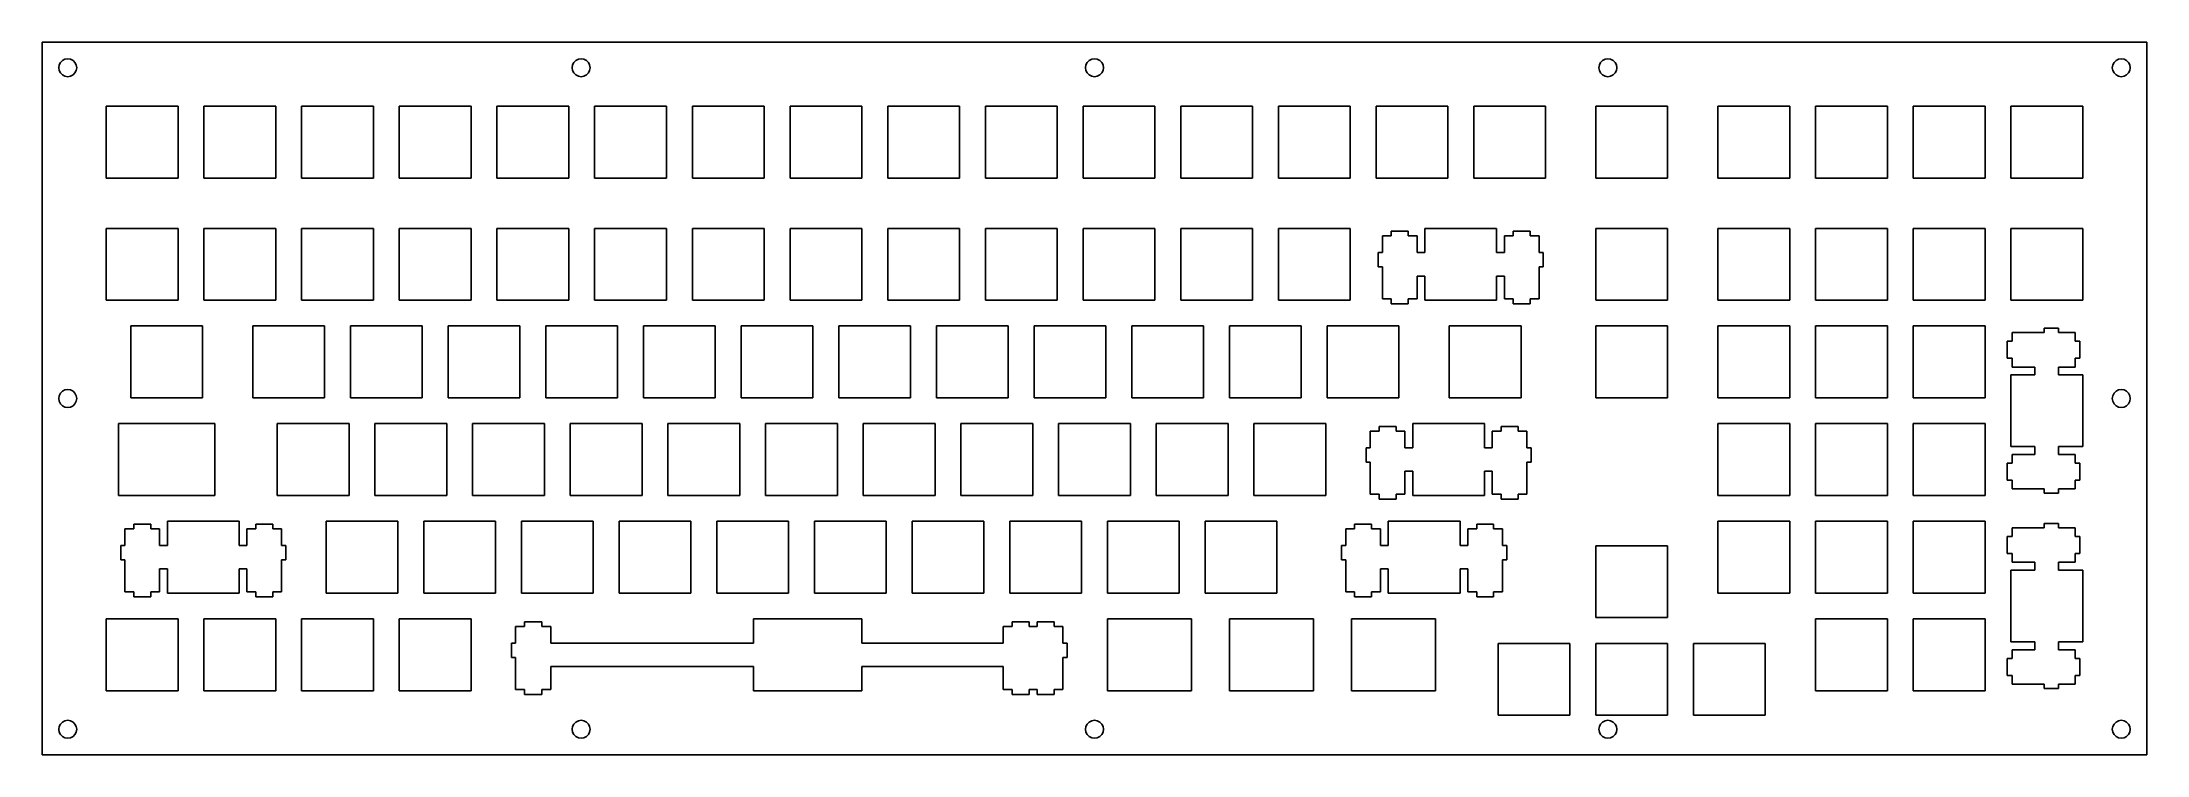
# Model space of a CAD drawing. Extents: x 0 to 411, y 0 to 139.
import ezdxf

# ---------------------------------------------------------------- set-up
doc = ezdxf.new("R2010")
doc.units = 0
doc.layers.get('0').update_dxf_attribs({"linetype": 'CONTINUOUS'})

msp = doc.modelspace()

# ---------------------------------------------------------------- linework, layer by layer
at = {"color": 0}
for p, q in [((0.09508, 139.252), (410.619, 139.252)), ((0.09508, 0.19017), (0.09508, 139.252)), ((4.0652, 135.669), (3.67799, 135.282)), ((4.55306, 135.917), (4.0652, 135.669)), ((5.0946, 136.003), (4.55306, 135.917)), ((5.63481, 135.917), (5.0946, 136.003)), ((6.12263, 135.669), (5.63481, 135.917)), ((6.50984, 135.282), (6.12263, 135.669)), ((104.196, 135.669), (103.809, 135.282)), ((104.684, 135.917), (104.196, 135.669)), ((105.226, 136.003), (104.684, 135.917)), ((105.766, 135.917), (105.226, 136.003)), ((106.255, 135.669), (105.766, 135.917)), ((106.641, 135.282), (106.255, 135.669)), ((204.329, 135.669), (203.942, 135.282)), ((204.816, 135.917), (204.329, 135.669)), ((205.358, 136.003), (204.816, 135.917)), ((205.897, 135.917), (205.358, 136.003)), ((206.386, 135.669), (205.897, 135.917)), ((206.772, 135.282), (206.386, 135.669)), ((304.46, 135.669), (304.073, 135.282)), ((304.947, 135.917), (304.46, 135.669)), ((305.489, 136.003), (304.947, 135.917)), ((306.029, 135.917), (305.489, 136.003)), ((306.517, 135.669), (306.029, 135.917)), ((306.904, 135.282), (306.517, 135.669)), ((404.594, 135.669), (404.206, 135.282)), ((405.081, 135.917), (404.594, 135.669)), ((405.62, 136.003), (405.081, 135.917)), ((406.16, 135.917), (405.62, 136.003)), ((406.647, 135.669), (406.16, 135.917)), ((407.035, 135.282), (406.647, 135.669)), ((410.619, 139.252), (410.619, 0.19017)), ((3.42994, 134.794), (3.3445, 134.253)), ((3.3445, 134.253), (3.42994, 133.712)), ((3.67799, 135.282), (3.42994, 134.794)), ((3.42994, 133.712), (3.67799, 133.225)), ((3.67799, 133.225), (4.0652, 132.837)), ((4.0652, 132.837), (4.55306, 132.589)), ((4.55306, 132.589), (5.0946, 132.503)), ((5.0946, 132.503), (5.63481, 132.589)), ((5.63481, 132.589), (6.12263, 132.837)), ((6.12263, 132.837), (6.50984, 133.225)), ((6.75792, 134.794), (6.50984, 135.282)), ((6.50984, 133.225), (6.75792, 133.712)), ((6.8447, 134.253), (6.75792, 134.794)), ((6.75792, 133.712), (6.8447, 134.253)), ((103.561, 134.794), (103.475, 134.253)), ((103.475, 134.253), (103.561, 133.712)), ((103.809, 135.282), (103.561, 134.794)), ((103.561, 133.712), (103.809, 133.225)), ((103.809, 133.225), (104.196, 132.837)), ((104.196, 132.837), (104.684, 132.589)), ((104.684, 132.589), (105.226, 132.503)), ((105.226, 132.503), (105.766, 132.589)), ((105.766, 132.589), (106.255, 132.837)), ((106.255, 132.837), (106.641, 133.225)), ((106.889, 134.794), (106.641, 135.282)), ((106.641, 133.225), (106.889, 133.712)), ((106.976, 134.253), (106.889, 134.794)), ((106.889, 133.712), (106.976, 134.253)), ((203.692, 134.794), (203.608, 134.253)), ((203.608, 134.253), (203.692, 133.712)), ((203.942, 135.282), (203.692, 134.794)), ((203.692, 133.712), (203.942, 133.225)), ((203.942, 133.225), (204.329, 132.837)), ((204.329, 132.837), (204.816, 132.589)), ((204.816, 132.589), (205.358, 132.503)), ((205.358, 132.503), (205.897, 132.589)), ((205.897, 132.589), (206.386, 132.837)), ((206.386, 132.837), (206.772, 133.225)), ((207.021, 134.794), (206.772, 135.282)), ((206.772, 133.225), (207.021, 133.712)), ((207.108, 134.253), (207.021, 134.794)), ((207.021, 133.712), (207.108, 134.253)), ((303.824, 134.794), (303.739, 134.253)), ((303.739, 134.253), (303.824, 133.712)), ((304.073, 135.282), (303.824, 134.794)), ((303.824, 133.712), (304.073, 133.225)), ((304.073, 133.225), (304.46, 132.837)), ((304.46, 132.837), (304.947, 132.589)), ((304.947, 132.589), (305.489, 132.503)), ((305.489, 132.503), (306.029, 132.589)), ((306.029, 132.589), (306.517, 132.837)), ((306.517, 132.837), (306.904, 133.225)), ((307.152, 134.794), (306.904, 135.282)), ((306.904, 133.225), (307.152, 133.712)), ((307.239, 134.253), (307.152, 134.794)), ((307.152, 133.712), (307.239, 134.253)), ((403.955, 134.794), (403.871, 134.253)), ((403.871, 134.253), (403.955, 133.712)), ((404.206, 135.282), (403.955, 134.794)), ((403.955, 133.712), (404.206, 133.225)), ((404.206, 133.225), (404.594, 132.837)), ((404.594, 132.837), (405.081, 132.589)), ((405.081, 132.589), (405.62, 132.503)), ((405.62, 132.503), (406.16, 132.589)), ((406.16, 132.589), (406.647, 132.837)), ((406.647, 132.837), (407.035, 133.225)), ((407.285, 134.794), (407.035, 135.282)), ((407.035, 133.225), (407.285, 133.712)), ((407.37, 134.253), (407.285, 134.794)), ((407.285, 133.712), (407.37, 134.253)), ((12.6201, 126.727), (26.6196, 126.727)), ((12.6201, 112.728), (12.6201, 126.727)), ((26.6196, 126.727), (26.6196, 112.728)), ((31.6701, 126.727), (45.6696, 126.727)), ((31.6701, 112.728), (31.6701, 126.727)), ((45.6696, 126.727), (45.6696, 112.728)), ((50.7199, 126.727), (64.7196, 126.727)), ((50.7199, 112.728), (50.7199, 126.727)), ((64.7196, 126.727), (64.7196, 112.728)), ((69.7699, 126.727), (83.7696, 126.727)), ((69.7699, 112.728), (69.7699, 126.727)), ((83.7696, 126.727), (83.7696, 112.728)), ((88.8199, 126.727), (102.82, 126.727)), ((88.8199, 112.728), (88.8199, 126.727)), ((102.82, 126.727), (102.82, 112.728)), ((107.869, 126.727), (121.868, 126.727)), ((107.869, 112.728), (107.869, 126.727)), ((121.868, 126.727), (121.868, 112.728)), ((126.92, 126.727), (140.92, 126.727)), ((126.92, 112.728), (126.92, 126.727)), ((140.92, 126.727), (140.92, 112.728)), ((145.97, 126.727), (159.97, 126.727)), ((145.97, 112.728), (145.97, 126.727)), ((159.97, 126.727), (159.97, 112.728)), ((165.02, 126.727), (179.02, 126.727)), ((165.02, 112.728), (165.02, 126.727)), ((179.02, 126.727), (179.02, 112.728)), ((184.07, 126.727), (198.07, 126.727)), ((184.07, 112.728), (184.07, 126.727)), ((198.07, 126.727), (198.07, 112.728)), ((203.12, 126.727), (217.12, 126.727)), ((203.12, 112.728), (203.12, 126.727)), ((217.12, 126.727), (217.12, 112.728)), ((222.17, 126.727), (236.17, 126.727)), ((222.17, 112.728), (222.17, 126.727)), ((236.17, 126.727), (236.17, 112.728)), ((241.22, 126.727), (255.22, 126.727)), ((241.22, 112.728), (241.22, 126.727)), ((255.22, 126.727), (255.22, 112.728)), ((260.27, 126.727), (274.27, 126.727)), ((260.27, 112.728), (260.27, 126.727)), ((274.27, 126.727), (274.27, 112.728)), ((279.32, 126.727), (293.32, 126.727)), ((279.32, 112.728), (279.32, 126.727)), ((293.32, 126.727), (293.32, 112.728)), ((303.131, 126.727), (317.132, 126.727)), ((303.131, 112.728), (303.131, 126.727)), ((317.132, 126.727), (317.132, 112.728)), ((326.945, 126.727), (340.945, 126.727)), ((326.945, 112.728), (326.945, 126.727)), ((340.945, 126.727), (340.945, 112.728)), ((345.995, 126.727), (359.996, 126.727)), ((345.995, 112.728), (345.995, 126.727)), ((359.996, 126.727), (359.996, 112.728)), ((365.044, 126.727), (379.046, 126.727)), ((365.044, 112.728), (365.044, 126.727)), ((379.046, 126.727), (379.046, 112.728)), ((384.094, 126.727), (398.096, 126.727)), ((384.094, 112.728), (384.094, 126.727)), ((398.096, 126.727), (398.096, 112.728)), ((26.6196, 112.728), (12.6201, 112.728)), ((45.6696, 112.728), (31.6701, 112.728)), ((64.7196, 112.728), (50.7199, 112.728)), ((83.7696, 112.728), (69.7699, 112.728)), ((102.82, 112.728), (88.8199, 112.728)), ((121.868, 112.728), (107.869, 112.728)), ((140.92, 112.728), (126.92, 112.728)), ((159.97, 112.728), (145.97, 112.728)), ((179.02, 112.728), (165.02, 112.728)), ((198.07, 112.728), (184.07, 112.728)), ((217.12, 112.728), (203.12, 112.728)), ((236.17, 112.728), (222.17, 112.728)), ((255.22, 112.728), (241.22, 112.728)), ((274.27, 112.728), (260.27, 112.728)), ((293.32, 112.728), (279.32, 112.728)), ((317.132, 112.728), (303.131, 112.728)), ((340.945, 112.728), (326.945, 112.728)), ((359.996, 112.728), (345.995, 112.728)), ((379.046, 112.728), (365.044, 112.728)), ((398.096, 112.728), (384.094, 112.728)), ((12.6201, 102.916), (26.6196, 102.916)), ((12.6201, 88.9152), (12.6201, 102.916)), ((26.6196, 102.916), (26.6196, 88.9152)), ((31.6701, 102.916), (45.6696, 102.916)), ((31.6701, 88.9152), (31.6701, 102.916)), ((45.6696, 102.916), (45.6696, 88.9152)), ((50.7199, 102.916), (64.7196, 102.916)), ((50.7199, 88.9152), (50.7199, 102.916)), ((64.7196, 102.916), (64.7196, 88.9152)), ((69.7699, 102.916), (83.7696, 102.916)), ((69.7699, 88.9152), (69.7699, 102.916)), ((83.7696, 102.916), (83.7696, 88.9152)), ((88.8199, 102.916), (102.82, 102.916)), ((88.8199, 88.9152), (88.8199, 102.916)), ((102.82, 102.916), (102.82, 88.9152)), ((107.869, 102.916), (121.868, 102.916)), ((107.869, 88.9152), (107.869, 102.916)), ((121.868, 102.916), (121.868, 88.9152)), ((126.92, 102.916), (140.92, 102.916)), ((126.92, 88.9152), (126.92, 102.916)), ((140.92, 102.916), (140.92, 88.9152)), ((145.97, 102.916), (159.97, 102.916)), ((145.97, 88.9152), (145.97, 102.916)), ((159.97, 102.916), (159.97, 88.9152)), ((165.02, 102.916), (179.02, 102.916)), ((165.02, 88.9152), (165.02, 102.916)), ((179.02, 102.916), (179.02, 88.9152)), ((184.07, 102.916), (198.07, 102.916)), ((184.07, 88.9152), (184.07, 102.916)), ((198.07, 102.916), (198.07, 88.9152)), ((203.12, 102.916), (217.12, 102.916)), ((203.12, 88.9152), (203.12, 102.916)), ((217.12, 102.916), (217.12, 88.9152)), ((222.17, 102.916), (236.17, 102.916)), ((222.17, 88.9152), (222.17, 102.916)), ((236.17, 102.916), (236.17, 88.9152)), ((241.22, 102.916), (255.22, 102.916)), ((241.22, 88.9152), (241.22, 102.916)), ((255.22, 102.916), (255.22, 88.9152)), ((269.795, 102.916), (269.795, 98.2155)), ((283.795, 102.916), (269.795, 102.916)), ((283.795, 98.2155), (283.795, 102.916)), ((303.131, 102.916), (317.132, 102.916)), ((303.131, 88.9152), (303.131, 102.916)), ((317.132, 102.916), (317.132, 88.9152)), ((326.945, 102.916), (340.945, 102.916)), ((326.945, 88.9152), (326.945, 102.916)), ((340.945, 102.916), (340.945, 88.9152)), ((345.995, 102.916), (359.996, 102.916)), ((345.995, 88.9152), (345.995, 102.916)), ((359.996, 102.916), (359.996, 88.9152)), ((365.044, 102.916), (379.046, 102.916)), ((365.044, 88.9152), (365.044, 102.916)), ((379.046, 102.916), (379.046, 88.9152)), ((384.094, 102.916), (398.096, 102.916)), ((384.094, 88.9152), (384.094, 102.916)), ((398.096, 102.916), (398.096, 88.9152)), ((263.244, 101.446), (261.52, 101.446)), ((261.52, 101.446), (261.52, 98.2155)), ((266.544, 102.366), (263.244, 102.366)), ((263.244, 102.366), (263.244, 101.446)), ((266.544, 101.446), (266.544, 102.366)), ((268.27, 101.446), (266.544, 101.446)), ((268.27, 98.2155), (268.27, 101.446)), ((287.044, 101.446), (285.32, 101.446)), ((285.32, 101.446), (285.32, 98.2155)), ((290.344, 102.366), (287.044, 102.366)), ((287.044, 102.366), (287.044, 101.446)), ((290.344, 101.446), (290.344, 102.366)), ((292.07, 101.446), (290.344, 101.446)), ((292.07, 98.2155), (292.07, 101.446)), ((261.52, 98.2155), (260.695, 98.2155)), ((260.695, 98.2155), (260.695, 95.4155)), ((260.695, 95.4155), (261.52, 95.4155)), ((261.52, 95.4155), (261.52, 89.1452)), ((269.795, 98.2155), (268.27, 98.2155)), ((285.32, 98.2155), (283.795, 98.2155)), ((292.895, 98.2155), (292.07, 98.2155)), ((292.07, 89.1452), (292.07, 95.4155)), ((292.07, 95.4155), (292.895, 95.4155)), ((292.895, 95.4155), (292.895, 98.2155)), ((268.27, 89.1452), (268.27, 93.6156)), ((268.27, 93.6156), (269.795, 93.6156)), ((269.795, 93.6156), (269.795, 88.9152)), ((283.795, 88.9152), (283.795, 93.6156)), ((283.795, 93.6156), (285.32, 93.6156)), ((285.32, 93.6156), (285.32, 89.1452)), ((26.6196, 88.9152), (12.6201, 88.9152)), ((45.6696, 88.9152), (31.6701, 88.9152)), ((64.7196, 88.9152), (50.7199, 88.9152)), ((83.7696, 88.9152), (69.7699, 88.9152)), ((102.82, 88.9152), (88.8199, 88.9152)), ((121.868, 88.9152), (107.869, 88.9152)), ((140.92, 88.9152), (126.92, 88.9152)), ((159.97, 88.9152), (145.97, 88.9152)), ((179.02, 88.9152), (165.02, 88.9152)), ((198.07, 88.9152), (184.07, 88.9152)), ((217.12, 88.9152), (203.12, 88.9152)), ((236.17, 88.9152), (222.17, 88.9152)), ((255.22, 88.9152), (241.22, 88.9152)), ((261.52, 89.1452), (263.244, 89.1452)), ((263.244, 89.1452), (263.244, 88.1655)), ((263.244, 88.1655), (266.544, 88.1655)), ((266.544, 88.1655), (266.544, 89.1452)), ((266.544, 89.1452), (268.27, 89.1452)), ((269.795, 88.9152), (283.795, 88.9152)), ((285.32, 89.1452), (287.044, 89.1452)), ((287.044, 89.1452), (287.044, 88.1655)), ((287.044, 88.1655), (290.344, 88.1655)), ((290.344, 88.1655), (290.344, 89.1452)), ((290.344, 89.1452), (292.07, 89.1452)), ((317.132, 88.9152), (303.131, 88.9152)), ((340.945, 88.9152), (326.945, 88.9152)), ((359.996, 88.9152), (345.995, 88.9152)), ((379.046, 88.9152), (365.044, 88.9152)), ((398.096, 88.9152), (384.094, 88.9152)), ((17.3812, 83.8659), (31.3821, 83.8659)), ((17.3812, 69.8652), (17.3812, 83.8659)), ((31.3821, 83.8659), (31.3821, 69.8652)), ((41.1949, 83.8659), (55.1946, 83.8659)), ((41.1949, 69.8652), (41.1949, 83.8659)), ((55.1946, 83.8659), (55.1946, 69.8652)), ((60.2449, 83.8659), (74.2446, 83.8659)), ((60.2449, 69.8652), (60.2449, 83.8659)), ((74.2446, 83.8659), (74.2446, 69.8652)), ((79.2949, 83.8659), (93.2946, 83.8659)), ((79.2949, 69.8652), (79.2949, 83.8659)), ((93.2946, 83.8659), (93.2946, 69.8652)), ((98.3449, 83.8659), (112.345, 83.8659)), ((98.3449, 69.8652), (98.3449, 83.8659)), ((112.345, 83.8659), (112.345, 69.8652)), ((117.395, 83.8659), (131.395, 83.8659)), ((117.395, 69.8652), (117.395, 83.8659)), ((131.395, 83.8659), (131.395, 69.8652)), ((136.445, 83.8659), (150.445, 83.8659)), ((136.445, 69.8652), (136.445, 83.8659)), ((150.445, 83.8659), (150.445, 69.8652)), ((155.495, 83.8659), (169.495, 83.8659)), ((155.495, 69.8652), (155.495, 83.8659)), ((169.495, 83.8659), (169.495, 69.8652)), ((174.545, 83.8659), (188.545, 83.8659)), ((174.545, 69.8652), (174.545, 83.8659)), ((188.545, 83.8659), (188.545, 69.8652)), ((193.595, 83.8659), (207.595, 83.8659)), ((193.595, 69.8652), (193.595, 83.8659)), ((207.595, 83.8659), (207.595, 69.8652)), ((212.645, 83.8659), (226.645, 83.8659)), ((212.645, 69.8652), (212.645, 83.8659)), ((226.645, 83.8659), (226.645, 69.8652)), ((231.695, 83.8659), (245.695, 83.8659)), ((231.695, 69.8652), (231.695, 83.8659)), ((245.695, 83.8659), (245.695, 69.8652)), ((250.745, 83.8659), (264.745, 83.8659)), ((250.745, 69.8652), (250.745, 83.8659)), ((264.745, 83.8659), (264.745, 69.8652)), ((274.556, 83.8659), (288.557, 83.8659)), ((274.556, 69.8652), (274.556, 83.8659)), ((288.557, 83.8659), (288.557, 69.8652)), ((303.131, 83.8659), (317.132, 83.8659)), ((303.131, 69.8652), (303.131, 83.8659)), ((317.132, 83.8659), (317.132, 69.8652)), ((326.945, 83.8659), (340.945, 83.8659)), ((326.945, 69.8652), (326.945, 83.8659)), ((340.945, 83.8659), (340.945, 69.8652)), ((345.995, 83.8659), (359.996, 83.8659)), ((345.995, 69.8652), (345.995, 83.8659)), ((359.996, 83.8659), (359.996, 69.8652)), ((365.044, 83.8659), (379.046, 83.8659)), ((365.044, 69.8652), (365.044, 83.8659)), ((379.046, 83.8659), (379.046, 69.8652)), ((390.596, 82.6163), (384.323, 82.6163)), ((384.323, 82.6163), (384.323, 80.8909)), ((390.596, 83.4401), (390.596, 82.6163)), ((393.393, 83.4401), (390.596, 83.4401)), ((393.393, 82.6163), (393.393, 83.4401)), ((396.625, 82.6163), (393.393, 82.6163)), ((396.625, 80.8909), (396.625, 82.6163)), ((384.323, 80.8909), (383.342, 80.8909)), ((383.342, 80.8909), (383.342, 77.5903)), ((397.545, 80.8909), (396.625, 80.8909)), ((397.545, 77.5903), (397.545, 80.8909)), ((383.342, 77.5903), (384.323, 77.5903)), ((388.793, 74.3409), (384.094, 74.3409)), ((384.094, 74.3409), (384.094, 60.3402)), ((384.323, 77.5903), (384.323, 75.8652)), ((384.323, 75.8652), (388.793, 75.8652)), ((388.793, 75.8652), (388.793, 74.3409)), ((393.393, 74.3409), (393.393, 75.8652)), ((393.393, 75.8652), (396.625, 75.8652)), ((398.096, 74.3409), (393.393, 74.3409)), ((396.625, 75.8652), (396.625, 77.5903)), ((396.625, 77.5903), (397.545, 77.5903)), ((398.096, 60.3402), (398.096, 74.3409)), ((3.42994, 70.2635), (3.3445, 69.7219)), ((3.67799, 70.7499), (3.42994, 70.2635)), ((4.0652, 71.1369), (3.67799, 70.7499)), ((4.55306, 71.3853), (4.0652, 71.1369)), ((5.0946, 71.4721), (4.55306, 71.3853)), ((5.63481, 71.3853), (5.0946, 71.4721)), ((6.12263, 71.1369), (5.63481, 71.3853)), ((6.50984, 70.7499), (6.12263, 71.1369)), ((6.75792, 70.2635), (6.50984, 70.7499)), ((6.8447, 69.7219), (6.75792, 70.2635)), ((31.3821, 69.8652), (17.3812, 69.8652)), ((55.1946, 69.8652), (41.1949, 69.8652)), ((74.2446, 69.8652), (60.2449, 69.8652)), ((93.2946, 69.8652), (79.2949, 69.8652)), ((112.345, 69.8652), (98.3449, 69.8652)), ((131.395, 69.8652), (117.395, 69.8652)), ((150.445, 69.8652), (136.445, 69.8652)), ((169.495, 69.8652), (155.495, 69.8652)), ((188.545, 69.8652), (174.545, 69.8652)), ((207.595, 69.8652), (193.595, 69.8652)), ((226.645, 69.8652), (212.645, 69.8652)), ((245.695, 69.8652), (231.695, 69.8652)), ((264.745, 69.8652), (250.745, 69.8652)), ((288.557, 69.8652), (274.556, 69.8652)), ((317.132, 69.8652), (303.131, 69.8652)), ((340.945, 69.8652), (326.945, 69.8652)), ((359.996, 69.8652), (345.995, 69.8652)), ((379.046, 69.8652), (365.044, 69.8652)), ((403.955, 70.2635), (403.871, 69.7219)), ((404.206, 70.7499), (403.955, 70.2635)), ((404.594, 71.1369), (404.206, 70.7499)), ((405.081, 71.3853), (404.594, 71.1369)), ((405.62, 71.4721), (405.081, 71.3853)), ((406.16, 71.3853), (405.62, 71.4721)), ((406.647, 71.1369), (406.16, 71.3853)), ((407.035, 70.7499), (406.647, 71.1369)), ((407.285, 70.2635), (407.035, 70.7499)), ((407.37, 69.7219), (407.285, 70.2635)), ((3.3445, 69.7219), (3.42994, 69.1804)), ((3.42994, 69.1804), (3.67799, 68.6925)), ((3.67799, 68.6925), (4.0652, 68.3052)), ((4.0652, 68.3052), (4.55306, 68.0572)), ((4.55306, 68.0572), (5.0946, 67.9718)), ((5.0946, 67.9718), (5.63481, 68.0572)), ((5.63481, 68.0572), (6.12263, 68.3052)), ((6.12263, 68.3052), (6.50984, 68.6925)), ((6.50984, 68.6925), (6.75792, 69.1804)), ((6.75792, 69.1804), (6.8447, 69.7219)), ((403.871, 69.7219), (403.955, 69.1804)), ((403.955, 69.1804), (404.206, 68.6925)), ((404.206, 68.6925), (404.594, 68.3052)), ((404.594, 68.3052), (405.081, 68.0572)), ((405.081, 68.0572), (405.62, 67.9718)), ((405.62, 67.9718), (406.16, 68.0572)), ((406.16, 68.0572), (406.647, 68.3052)), ((406.647, 68.3052), (407.035, 68.6925)), ((407.035, 68.6925), (407.285, 69.1804)), ((407.285, 69.1804), (407.37, 69.7219)), ((14.9999, 64.8159), (33.7619, 64.8159)), ((14.9999, 50.8152), (14.9999, 64.8159)), ((33.7619, 64.8159), (33.7619, 50.8152)), ((45.9564, 64.8159), (59.9556, 64.8159)), ((45.9564, 50.8152), (45.9564, 64.8159)), ((59.9556, 64.8159), (59.9556, 50.8152)), ((65.0064, 64.8159), (79.0071, 64.8159)), ((65.0064, 50.8152), (65.0064, 64.8159)), ((79.0071, 64.8159), (79.0071, 50.8152)), ((84.0564, 64.8159), (98.0571, 64.8159)), ((84.0564, 50.8152), (84.0564, 64.8159)), ((98.0571, 64.8159), (98.0571, 50.8152)), ((103.106, 64.8159), (117.107, 64.8159)), ((103.106, 50.8152), (103.106, 64.8159)), ((117.107, 64.8159), (117.107, 50.8152)), ((122.156, 64.8159), (136.157, 64.8159)), ((122.156, 50.8152), (122.156, 64.8159)), ((136.157, 64.8159), (136.157, 50.8152)), ((141.206, 64.8159), (155.207, 64.8159)), ((141.206, 50.8152), (141.206, 64.8159)), ((155.207, 64.8159), (155.207, 50.8152)), ((160.256, 64.8159), (174.257, 64.8159)), ((160.256, 50.8152), (160.256, 64.8159)), ((174.257, 64.8159), (174.257, 50.8152)), ((179.306, 64.8159), (193.307, 64.8159)), ((179.306, 50.8152), (179.306, 64.8159)), ((193.307, 64.8159), (193.307, 50.8152)), ((198.356, 64.8159), (212.357, 64.8159)), ((198.356, 50.8152), (198.356, 64.8159)), ((212.357, 64.8159), (212.357, 50.8152)), ((217.406, 64.8159), (231.407, 64.8159)), ((217.406, 50.8152), (217.406, 64.8159)), ((231.407, 64.8159), (231.407, 50.8152)), ((236.456, 64.8159), (250.457, 64.8159)), ((236.456, 50.8152), (236.456, 64.8159)), ((250.457, 64.8159), (250.457, 50.8152)), ((260.863, 63.3458), (259.137, 63.3458)), ((259.137, 63.3458), (259.137, 60.1155)), ((264.163, 64.2662), (260.863, 64.2662)), ((260.863, 64.2662), (260.863, 63.3458)), ((264.163, 63.3458), (264.163, 64.2662)), ((265.887, 63.3458), (264.163, 63.3458)), ((265.887, 60.1155), (265.887, 63.3458)), ((267.413, 64.8159), (267.413, 60.1155)), ((281.412, 64.8159), (267.413, 64.8159)), ((281.412, 60.1155), (281.412, 64.8159)), ((284.663, 63.3458), (282.937, 63.3458)), ((282.937, 63.3458), (282.937, 60.1155)), ((287.963, 64.2662), (284.663, 64.2662)), ((284.663, 64.2662), (284.663, 63.3458)), ((287.963, 63.3458), (287.963, 64.2662)), ((289.687, 63.3458), (287.963, 63.3458)), ((289.687, 60.1155), (289.687, 63.3458)), ((326.945, 64.8159), (340.945, 64.8159)), ((326.945, 50.8152), (326.945, 64.8159)), ((340.945, 64.8159), (340.945, 50.8152)), ((345.995, 64.8159), (359.996, 64.8159)), ((345.995, 50.8152), (345.995, 64.8159)), ((359.996, 64.8159), (359.996, 50.8152)), ((365.044, 64.8159), (379.046, 64.8159)), ((365.044, 50.8152), (365.044, 64.8159)), ((379.046, 64.8159), (379.046, 50.8152)), ((259.137, 60.1155), (258.312, 60.1155)), ((258.312, 60.1155), (258.312, 57.3155)), ((267.413, 60.1155), (265.887, 60.1155)), ((282.937, 60.1155), (281.412, 60.1155)), ((290.513, 60.1155), (289.687, 60.1155)), ((290.513, 57.3155), (290.513, 60.1155)), ((384.094, 60.3402), (388.793, 60.3402)), ((388.793, 58.8162), (384.323, 58.8162)), ((384.323, 58.8162), (384.323, 57.0907)), ((388.793, 60.3402), (388.793, 58.8162)), ((393.393, 58.8162), (393.393, 60.3402)), ((393.393, 60.3402), (398.096, 60.3402)), ((396.625, 58.8162), (393.393, 58.8162)), ((396.625, 57.0907), (396.625, 58.8162)), ((258.312, 57.3155), (259.137, 57.3155)), ((259.137, 57.3155), (259.137, 51.0452)), ((265.887, 51.0452), (265.887, 55.5156)), ((265.887, 55.5156), (267.413, 55.5156)), ((267.413, 55.5156), (267.413, 50.8152)), ((281.412, 50.8152), (281.412, 55.5156)), ((281.412, 55.5156), (282.937, 55.5156)), ((282.937, 55.5156), (282.937, 51.0452)), ((289.687, 51.0452), (289.687, 57.3155)), ((289.687, 57.3155), (290.513, 57.3155)), ((384.323, 57.0907), (383.342, 57.0907)), ((383.342, 57.0907), (383.342, 53.7905)), ((383.342, 53.7905), (384.323, 53.7905)), ((384.323, 53.7905), (384.323, 52.0665)), ((397.545, 57.0907), (396.625, 57.0907)), ((396.625, 52.0665), (396.625, 53.7905)), ((396.625, 53.7905), (397.545, 53.7905)), ((397.545, 53.7905), (397.545, 57.0907)), ((33.7619, 50.8152), (14.9999, 50.8152)), ((59.9556, 50.8152), (45.9564, 50.8152)), ((79.0071, 50.8152), (65.0064, 50.8152)), ((98.0571, 50.8152), (84.0564, 50.8152)), ((117.107, 50.8152), (103.106, 50.8152)), ((136.157, 50.8152), (122.156, 50.8152)), ((155.207, 50.8152), (141.206, 50.8152)), ((174.257, 50.8152), (160.256, 50.8152)), ((193.307, 50.8152), (179.306, 50.8152)), ((212.357, 50.8152), (198.356, 50.8152)), ((231.407, 50.8152), (217.406, 50.8152)), ((250.457, 50.8152), (236.456, 50.8152)), ((259.137, 51.0452), (260.863, 51.0452)), ((260.863, 51.0452), (260.863, 50.0655)), ((260.863, 50.0655), (264.163, 50.0655)), ((264.163, 50.0655), (264.163, 51.0452)), ((264.163, 51.0452), (265.887, 51.0452)), ((267.413, 50.8152), (281.412, 50.8152)), ((282.937, 51.0452), (284.663, 51.0452)), ((284.663, 51.0452), (284.663, 50.0655)), ((284.663, 50.0655), (287.963, 50.0655)), ((287.963, 50.0655), (287.963, 51.0452)), ((287.963, 51.0452), (289.687, 51.0452)), ((340.945, 50.8152), (326.945, 50.8152)), ((359.996, 50.8152), (345.995, 50.8152)), ((379.046, 50.8152), (365.044, 50.8152)), ((384.323, 52.0665), (390.596, 52.0665)), ((390.596, 52.0665), (390.596, 51.241)), ((390.596, 51.241), (393.393, 51.241)), ((393.393, 51.241), (393.393, 52.0665)), ((393.393, 52.0665), (396.625, 52.0665)), ((21.2755, 45.2162), (17.9751, 45.2162)), ((17.9751, 45.2162), (17.9751, 44.2958)), ((21.2755, 44.2958), (21.2755, 45.2162)), ((24.5249, 45.7659), (24.5249, 41.0654)), ((38.5258, 45.7659), (24.5249, 45.7659)), ((38.5258, 41.0654), (38.5258, 45.7659)), ((45.0755, 45.2162), (41.7752, 45.2162)), ((41.7752, 45.2162), (41.7752, 44.2958)), ((45.0755, 44.2958), (45.0755, 45.2162)), ((55.4814, 45.7659), (69.4821, 45.7659)), ((55.4814, 31.7652), (55.4814, 45.7659)), ((69.4821, 45.7659), (69.4821, 31.7652)), ((74.5314, 45.7659), (88.5321, 45.7659)), ((74.5314, 31.7652), (74.5314, 45.7659)), ((88.5321, 45.7659), (88.5321, 31.7652)), ((93.5814, 45.7659), (107.582, 45.7659)), ((93.5814, 31.7652), (93.5814, 45.7659)), ((107.582, 45.7659), (107.582, 31.7652)), ((112.631, 45.7659), (126.632, 45.7659)), ((112.631, 31.7652), (112.631, 45.7659)), ((126.632, 45.7659), (126.632, 31.7652)), ((131.681, 45.7659), (145.682, 45.7659)), ((131.681, 31.7652), (131.681, 45.7659)), ((145.682, 45.7659), (145.682, 31.7652)), ((150.731, 45.7659), (164.732, 45.7659)), ((150.731, 31.7652), (150.731, 45.7659)), ((164.732, 45.7659), (164.732, 31.7652)), ((169.781, 45.7659), (183.782, 45.7659)), ((169.781, 31.7652), (169.781, 45.7659)), ((183.782, 45.7659), (183.782, 31.7652)), ((188.831, 45.7659), (202.832, 45.7659)), ((188.831, 31.7652), (188.831, 45.7659)), ((202.832, 45.7659), (202.832, 31.7652)), ((207.881, 45.7659), (221.882, 45.7659)), ((207.881, 31.7652), (207.881, 45.7659)), ((221.882, 45.7659), (221.882, 31.7652)), ((226.931, 45.7659), (240.932, 45.7659)), ((226.931, 31.7652), (226.931, 45.7659)), ((240.932, 45.7659), (240.932, 31.7652)), ((259.401, 45.2162), (256.1, 45.2162)), ((256.1, 45.2162), (256.1, 44.2958)), ((259.401, 44.2958), (259.401, 45.2162)), ((262.65, 45.7659), (262.65, 41.0654)), ((276.651, 45.7659), (262.65, 45.7659)), ((276.651, 41.0654), (276.651, 45.7659)), ((283.2, 45.2162), (279.9, 45.2162)), ((279.9, 45.2162), (279.9, 44.2958)), ((283.2, 44.2958), (283.2, 45.2162)), ((326.945, 45.7659), (340.945, 45.7659)), ((326.945, 31.7652), (326.945, 45.7659)), ((340.945, 45.7659), (340.945, 31.7652)), ((345.995, 45.7659), (359.996, 45.7659)), ((345.995, 31.7652), (345.995, 45.7659)), ((359.996, 45.7659), (359.996, 31.7652)), ((365.044, 45.7659), (379.046, 45.7659)), ((365.044, 31.7652), (365.044, 45.7659)), ((379.046, 45.7659), (379.046, 31.7652)), ((390.596, 45.3401), (390.596, 44.5163)), ((393.393, 45.3401), (390.596, 45.3401)), ((393.393, 44.5163), (393.393, 45.3401)), ((16.2498, 41.0654), (15.4258, 41.0654)), ((15.4258, 41.0654), (15.4258, 38.2655)), ((17.9751, 44.2958), (16.2498, 44.2958)), ((16.2498, 44.2958), (16.2498, 41.0654)), ((23.0008, 44.2958), (21.2755, 44.2958)), ((23.0008, 41.0654), (23.0008, 44.2958)), ((24.5249, 41.0654), (23.0008, 41.0654)), ((40.0498, 41.0654), (38.5258, 41.0654)), ((41.7752, 44.2958), (40.0498, 44.2958)), ((40.0498, 44.2958), (40.0498, 41.0654)), ((46.8009, 44.2958), (45.0755, 44.2958)), ((46.8009, 41.0654), (46.8009, 44.2958)), ((47.625, 41.0654), (46.8009, 41.0654)), ((47.625, 38.2655), (47.625, 41.0654)), ((254.375, 41.0654), (253.551, 41.0654)), ((253.551, 41.0654), (253.551, 38.2655)), ((256.1, 44.2958), (254.375, 44.2958)), ((254.375, 44.2958), (254.375, 41.0654)), ((261.126, 44.2958), (259.401, 44.2958)), ((261.126, 41.0654), (261.126, 44.2958)), ((262.65, 41.0654), (261.126, 41.0654)), ((278.175, 41.0654), (276.651, 41.0654)), ((279.9, 44.2958), (278.175, 44.2958)), ((278.175, 44.2958), (278.175, 41.0654)), ((284.926, 44.2958), (283.2, 44.2958)), ((284.926, 41.0654), (284.926, 44.2958)), ((285.75, 41.0654), (284.926, 41.0654)), ((285.75, 38.2655), (285.75, 41.0654)), ((384.323, 42.7909), (383.342, 42.7909)), ((383.342, 42.7909), (383.342, 39.4903)), ((390.596, 44.5163), (384.323, 44.5163)), ((384.323, 44.5163), (384.323, 42.7909)), ((396.625, 44.5163), (393.393, 44.5163)), ((396.625, 42.7909), (396.625, 44.5163)), ((397.545, 42.7909), (396.625, 42.7909)), ((397.545, 39.4903), (397.545, 42.7909)), ((15.4258, 38.2655), (16.2498, 38.2655)), ((16.2498, 38.2655), (16.2498, 31.9953)), ((46.8009, 31.9953), (46.8009, 38.2655)), ((46.8009, 38.2655), (47.625, 38.2655)), ((253.551, 38.2655), (254.375, 38.2655)), ((254.375, 38.2655), (254.375, 31.9953)), ((284.926, 31.9953), (284.926, 38.2655)), ((284.926, 38.2655), (285.75, 38.2655)), ((303.131, 41.0023), (317.132, 41.0023)), ((303.131, 27.0027), (303.131, 41.0023)), ((317.132, 41.0023), (317.132, 27.0027)), ((383.342, 39.4903), (384.323, 39.4903)), ((384.323, 39.4903), (384.323, 37.7652)), ((384.323, 37.7652), (388.793, 37.7652)), ((388.793, 37.7652), (388.793, 36.2409)), ((393.393, 36.2409), (393.393, 37.7652)), ((393.393, 37.7652), (396.625, 37.7652)), ((396.625, 37.7652), (396.625, 39.4903)), ((396.625, 39.4903), (397.545, 39.4903)), ((23.0008, 31.9953), (23.0008, 36.4656)), ((23.0008, 36.4656), (24.5249, 36.4656)), ((24.5249, 36.4656), (24.5249, 31.7652)), ((38.5258, 31.7652), (38.5258, 36.4656)), ((38.5258, 36.4656), (40.0498, 36.4656)), ((40.0498, 36.4656), (40.0498, 31.9953)), ((261.126, 31.9953), (261.126, 36.4656)), ((261.126, 36.4656), (262.65, 36.4656)), ((262.65, 36.4656), (262.65, 31.7652)), ((276.651, 31.7652), (276.651, 36.4656)), ((276.651, 36.4656), (278.175, 36.4656)), ((278.175, 36.4656), (278.175, 31.9953)), ((388.793, 36.2409), (384.094, 36.2409)), ((384.094, 36.2409), (384.094, 22.2402)), ((398.096, 36.2409), (393.393, 36.2409)), ((398.096, 22.2402), (398.096, 36.2409)), ((16.2498, 31.9953), (17.9751, 31.9953)), ((17.9751, 31.9953), (17.9751, 31.0155)), ((17.9751, 31.0155), (21.2755, 31.0155)), ((21.2755, 31.0155), (21.2755, 31.9953)), ((21.2755, 31.9953), (23.0008, 31.9953)), ((24.5249, 31.7652), (38.5258, 31.7652)), ((40.0498, 31.9953), (41.7752, 31.9953)), ((41.7752, 31.9953), (41.7752, 31.0155)), ((41.7752, 31.0155), (45.0755, 31.0155)), ((45.0755, 31.0155), (45.0755, 31.9953)), ((45.0755, 31.9953), (46.8009, 31.9953)), ((69.4821, 31.7652), (55.4814, 31.7652)), ((88.5321, 31.7652), (74.5314, 31.7652)), ((107.582, 31.7652), (93.5814, 31.7652)), ((126.632, 31.7652), (112.631, 31.7652)), ((145.682, 31.7652), (131.681, 31.7652)), ((164.732, 31.7652), (150.731, 31.7652)), ((183.782, 31.7652), (169.781, 31.7652)), ((202.832, 31.7652), (188.831, 31.7652)), ((221.882, 31.7652), (207.881, 31.7652)), ((240.932, 31.7652), (226.931, 31.7652)), ((254.375, 31.9953), (256.1, 31.9953)), ((256.1, 31.9953), (256.1, 31.0155)), ((256.1, 31.0155), (259.401, 31.0155)), ((259.401, 31.0155), (259.401, 31.9953)), ((259.401, 31.9953), (261.126, 31.9953)), ((262.65, 31.7652), (276.651, 31.7652)), ((278.175, 31.9953), (279.9, 31.9953)), ((279.9, 31.9953), (279.9, 31.0155)), ((279.9, 31.0155), (283.2, 31.0155)), ((283.2, 31.0155), (283.2, 31.9953)), ((283.2, 31.9953), (284.926, 31.9953)), ((340.945, 31.7652), (326.945, 31.7652)), ((359.996, 31.7652), (345.995, 31.7652)), ((379.046, 31.7652), (365.044, 31.7652)), ((12.6201, 26.716), (26.6196, 26.716)), ((12.6201, 12.7152), (12.6201, 26.716)), ((26.6196, 26.716), (26.6196, 12.7152)), ((31.6701, 26.716), (45.6696, 26.716)), ((31.6701, 12.7152), (31.6701, 26.716)), ((45.6696, 26.716), (45.6696, 12.7152)), ((50.7199, 26.716), (64.7196, 26.716)), ((50.7199, 12.7152), (50.7199, 26.716)), ((64.7196, 26.716), (64.7196, 12.7152)), ((69.7699, 26.716), (83.7696, 26.716)), ((69.7699, 12.7152), (69.7699, 26.716)), ((83.7696, 26.716), (83.7696, 12.7152)), ((94.1751, 25.2457), (92.45, 25.2457)), ((92.45, 25.2457), (92.45, 22.0156)), ((97.5942, 26.1662), (94.1751, 26.1662)), ((94.1751, 26.1662), (94.1751, 25.2457)), ((97.5942, 25.2457), (97.5942, 26.1662)), ((99.3193, 25.2457), (97.5942, 25.2457)), ((99.3193, 22.0156), (99.3193, 25.2457)), ((138.825, 26.716), (138.825, 22.0156)), ((159.97, 26.716), (138.825, 26.716)), ((159.97, 22.0156), (159.97, 26.716)), ((189.294, 25.2457), (187.569, 25.2457)), ((187.569, 25.2457), (187.569, 22.0156)), ((192.595, 26.1662), (189.294, 26.1662)), ((189.294, 26.1662), (189.294, 25.2457)), ((192.595, 25.2457), (192.595, 26.1662)), ((194.175, 25.2457), (192.595, 25.2457)), ((197.475, 26.1662), (194.175, 26.1662)), ((194.175, 26.1662), (194.175, 25.2457)), ((197.475, 25.2457), (197.475, 26.1662)), ((199.201, 25.2457), (197.475, 25.2457)), ((199.201, 22.0156), (199.201, 25.2457)), ((207.881, 26.716), (224.262, 26.716)), ((207.881, 12.7152), (207.881, 26.716)), ((224.262, 26.716), (224.262, 12.7152)), ((231.695, 26.716), (248.076, 26.716)), ((231.695, 12.7152), (231.695, 26.716)), ((248.076, 26.716), (248.076, 12.7152)), ((255.505, 26.716), (271.887, 26.716)), ((255.505, 12.7152), (255.505, 26.716)), ((271.887, 26.716), (271.887, 12.7152)), ((317.132, 27.0027), (303.131, 27.0027)), ((345.995, 26.716), (359.996, 26.716)), ((345.995, 12.7152), (345.995, 26.716)), ((359.996, 26.716), (359.996, 12.7152)), ((365.044, 26.716), (379.046, 26.716)), ((365.044, 12.7152), (365.044, 26.716)), ((379.046, 26.716), (379.046, 12.7152)), ((92.45, 22.0156), (91.6259, 22.0156)), ((91.6259, 22.0156), (91.6259, 19.2154)), ((138.825, 22.0156), (99.3193, 22.0156)), ((187.569, 22.0156), (159.97, 22.0156)), ((200.025, 22.0156), (199.201, 22.0156)), ((200.025, 19.2154), (200.025, 22.0156)), ((284.081, 21.9535), (298.082, 21.9535)), ((284.081, 7.95405), (284.081, 21.9535)), ((298.082, 21.9535), (298.082, 7.95405)), ((303.131, 21.9535), (317.132, 21.9535)), ((303.131, 7.95405), (303.131, 21.9535)), ((317.132, 21.9535), (317.132, 7.95405)), ((322.181, 21.9535), (336.182, 21.9535)), ((322.181, 7.95405), (322.181, 21.9535)), ((336.182, 21.9535), (336.182, 7.95405)), ((384.094, 22.2402), (388.793, 22.2402)), ((388.793, 20.7161), (384.323, 20.7161)), ((384.323, 20.7161), (384.323, 18.9907)), ((388.793, 22.2402), (388.793, 20.7161)), ((393.393, 20.7161), (393.393, 22.2402)), ((393.393, 22.2402), (398.096, 22.2402)), ((396.625, 20.7161), (393.393, 20.7161)), ((396.625, 18.9907), (396.625, 20.7161)), ((91.6259, 19.2154), (92.45, 19.2154)), ((92.45, 19.2154), (92.45, 12.9453)), ((99.3193, 12.9453), (99.3193, 17.4157)), ((99.3193, 17.4157), (138.825, 17.4157)), ((138.825, 17.4157), (138.825, 12.7152)), ((159.97, 12.7152), (159.97, 17.4157)), ((159.97, 17.4157), (187.569, 17.4157)), ((187.569, 17.4157), (187.569, 12.9453)), ((199.201, 12.9453), (199.201, 19.2154)), ((199.201, 19.2154), (200.025, 19.2154)), ((384.323, 18.9907), (383.342, 18.9907)), ((383.342, 18.9907), (383.342, 15.6904)), ((397.545, 18.9907), (396.625, 18.9907)), ((397.545, 15.6904), (397.545, 18.9907)), ((26.6196, 12.7152), (12.6201, 12.7152)), ((45.6696, 12.7152), (31.6701, 12.7152)), ((64.7196, 12.7152), (50.7199, 12.7152)), ((83.7696, 12.7152), (69.7699, 12.7152)), ((92.45, 12.9453), (94.1751, 12.9453)), ((94.1751, 12.9453), (94.1751, 11.9655)), ((97.5942, 11.9655), (97.5942, 12.9453)), ((97.5942, 12.9453), (99.3193, 12.9453)), ((138.825, 12.7152), (159.97, 12.7152)), ((187.569, 12.9453), (189.294, 12.9453)), ((189.294, 12.9453), (189.294, 11.9655)), ((192.595, 11.9655), (192.595, 12.9453)), ((192.595, 12.9453), (194.175, 12.9453)), ((194.175, 12.9453), (194.175, 11.9655)), ((197.475, 11.9655), (197.475, 12.9453)), ((197.475, 12.9453), (199.201, 12.9453)), ((224.262, 12.7152), (207.881, 12.7152)), ((248.076, 12.7152), (231.695, 12.7152)), ((271.887, 12.7152), (255.505, 12.7152)), ((359.996, 12.7152), (345.995, 12.7152)), ((379.046, 12.7152), (365.044, 12.7152)), ((383.342, 15.6904), (384.323, 15.6904)), ((384.323, 15.6904), (384.323, 13.965)), ((384.323, 13.965), (390.596, 13.965)), ((390.596, 13.965), (390.596, 13.141)), ((390.596, 13.141), (393.393, 13.141)), ((393.393, 13.141), (393.393, 13.965)), ((393.393, 13.965), (396.625, 13.965)), ((396.625, 13.965), (396.625, 15.6904)), ((396.625, 15.6904), (397.545, 15.6904)), ((94.1751, 11.9655), (97.5942, 11.9655)), ((189.294, 11.9655), (192.595, 11.9655)), ((194.175, 11.9655), (197.475, 11.9655)), ((3.42994, 5.73126), (3.3445, 5.18968)), ((3.3445, 5.18968), (3.42994, 4.64813)), ((3.67799, 6.21908), (3.42994, 5.73126)), ((3.42994, 4.64813), (3.67799, 4.16031)), ((4.0652, 6.60633), (3.67799, 6.21908)), ((3.67799, 4.16031), (4.0652, 3.77306)), ((4.55306, 6.85437), (4.0652, 6.60633)), ((5.0946, 6.93981), (4.55306, 6.85437)), ((5.63481, 6.85437), (5.0946, 6.93981)), ((6.12263, 6.60633), (5.63481, 6.85437)), ((6.50984, 6.21908), (6.12263, 6.60633)), ((6.12263, 3.77306), (6.50984, 4.16031)), ((6.75792, 5.73126), (6.50984, 6.21908)), ((6.50984, 4.16031), (6.75792, 4.64813)), ((6.8447, 5.18968), (6.75792, 5.73126)), ((6.75792, 4.64813), (6.8447, 5.18968)), ((103.561, 5.73126), (103.475, 5.18968)), ((103.475, 5.18968), (103.561, 4.64813)), ((103.809, 6.21908), (103.561, 5.73126)), ((103.561, 4.64813), (103.809, 4.16031)), ((104.196, 6.60633), (103.809, 6.21908)), ((103.809, 4.16031), (104.196, 3.77306)), ((104.684, 6.85437), (104.196, 6.60633)), ((105.226, 6.93981), (104.684, 6.85437)), ((105.766, 6.85437), (105.226, 6.93981)), ((106.255, 6.60633), (105.766, 6.85437)), ((106.641, 6.21908), (106.255, 6.60633)), ((106.255, 3.77306), (106.641, 4.16031)), ((106.889, 5.73126), (106.641, 6.21908)), ((106.641, 4.16031), (106.889, 4.64813)), ((106.976, 5.18968), (106.889, 5.73126)), ((106.889, 4.64813), (106.976, 5.18968)), ((203.692, 5.73126), (203.608, 5.18968)), ((203.608, 5.18968), (203.692, 4.64813)), ((203.942, 6.21908), (203.692, 5.73126)), ((203.692, 4.64813), (203.942, 4.16031)), ((204.329, 6.60633), (203.942, 6.21908)), ((203.942, 4.16031), (204.329, 3.77306)), ((204.816, 6.85437), (204.329, 6.60633)), ((205.358, 6.93981), (204.816, 6.85437)), ((205.897, 6.85437), (205.358, 6.93981)), ((206.386, 6.60633), (205.897, 6.85437)), ((206.772, 6.21908), (206.386, 6.60633)), ((206.386, 3.77306), (206.772, 4.16031)), ((207.021, 5.73126), (206.772, 6.21908)), ((206.772, 4.16031), (207.021, 4.64813)), ((207.108, 5.18968), (207.021, 5.73126)), ((207.021, 4.64813), (207.108, 5.18968)), ((298.082, 7.95405), (284.081, 7.95405)), ((317.132, 7.95405), (303.131, 7.95405)), ((303.824, 5.73126), (303.739, 5.18968)), ((303.739, 5.18968), (303.824, 4.64813)), ((304.073, 6.21908), (303.824, 5.73126)), ((303.824, 4.64813), (304.073, 4.16031)), ((304.46, 6.60633), (304.073, 6.21908)), ((304.073, 4.16031), (304.46, 3.77306)), ((304.947, 6.85437), (304.46, 6.60633)), ((305.489, 6.93981), (304.947, 6.85437)), ((306.029, 6.85437), (305.489, 6.93981)), ((306.517, 6.60633), (306.029, 6.85437)), ((306.904, 6.21908), (306.517, 6.60633)), ((306.517, 3.77306), (306.904, 4.16031)), ((307.152, 5.73126), (306.904, 6.21908)), ((306.904, 4.16031), (307.152, 4.64813)), ((307.239, 5.18968), (307.152, 5.73126)), ((307.152, 4.64813), (307.239, 5.18968)), ((336.182, 7.95405), (322.181, 7.95405)), ((403.955, 5.73126), (403.871, 5.18968)), ((403.871, 5.18968), (403.955, 4.64813)), ((404.206, 6.21908), (403.955, 5.73126)), ((403.955, 4.64813), (404.206, 4.16031)), ((404.594, 6.60633), (404.206, 6.21908)), ((404.206, 4.16031), (404.594, 3.77306)), ((405.081, 6.85437), (404.594, 6.60633)), ((405.62, 6.93981), (405.081, 6.85437)), ((406.16, 6.85437), (405.62, 6.93981)), ((406.647, 6.60633), (406.16, 6.85437)), ((407.035, 6.21908), (406.647, 6.60633)), ((406.647, 3.77306), (407.035, 4.16031)), ((407.285, 5.73126), (407.035, 6.21908)), ((407.035, 4.16031), (407.285, 4.64813)), ((407.37, 5.18968), (407.285, 5.73126)), ((407.285, 4.64813), (407.37, 5.18968)), ((410.619, 0.19017), (0.09508, 0.19017)), ((4.0652, 3.77306), (4.55306, 3.5264)), ((4.55306, 3.5264), (5.0946, 3.43958)), ((5.0946, 3.43958), (5.63481, 3.5264)), ((5.63481, 3.5264), (6.12263, 3.77306)), ((104.196, 3.77306), (104.684, 3.5264)), ((104.684, 3.5264), (105.226, 3.43958)), ((105.226, 3.43958), (105.766, 3.5264)), ((105.766, 3.5264), (106.255, 3.77306)), ((204.329, 3.77306), (204.816, 3.5264)), ((204.816, 3.5264), (205.358, 3.43958)), ((205.358, 3.43958), (205.897, 3.5264)), ((205.897, 3.5264), (206.386, 3.77306)), ((304.46, 3.77306), (304.947, 3.5264)), ((304.947, 3.5264), (305.489, 3.43958)), ((305.489, 3.43958), (306.029, 3.5264)), ((306.029, 3.5264), (306.517, 3.77306)), ((404.594, 3.77306), (405.081, 3.5264)), ((405.081, 3.5264), (405.62, 3.43958)), ((405.62, 3.43958), (406.16, 3.5264)), ((406.16, 3.5264), (406.647, 3.77306))]:
    msp.add_line(p, q, dxfattribs=at)

doc.saveas('drawing.dxf')
